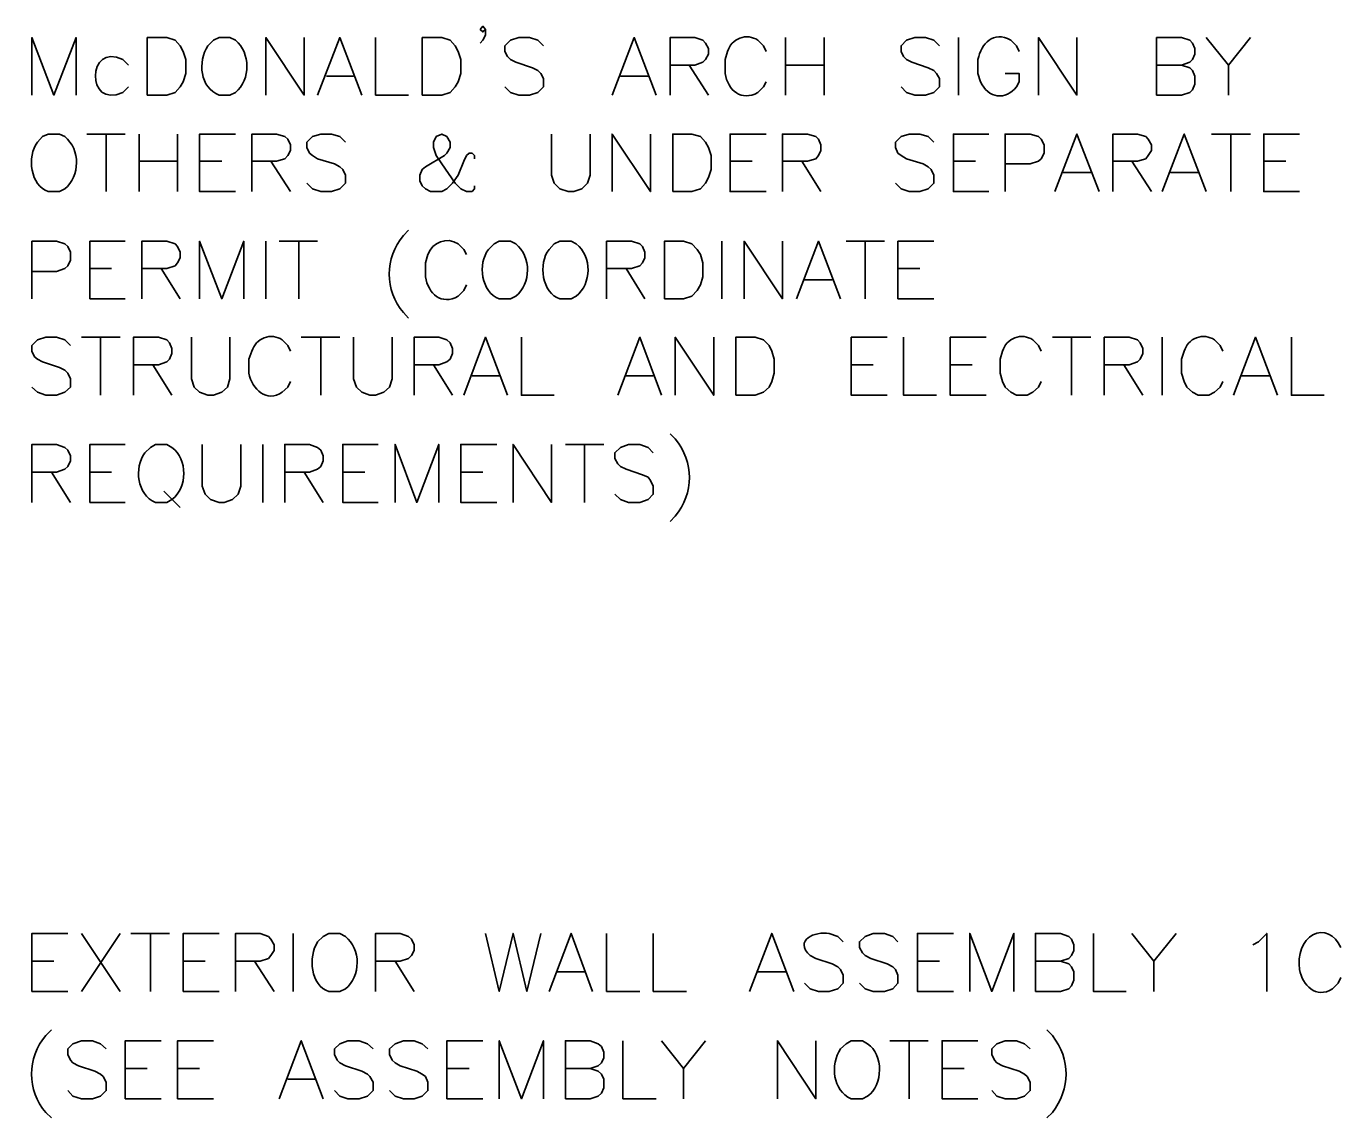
# Model space of a CAD drawing. Header units: inches. Extents: x 5 to 516, y -193 to 129.
# Drawn here: x 110.526 to 113.372, y -175.77 to -173.407 of the extents above; entities that cross this region are included whole.
import ezdxf

# ---------------------------------------------------------------- set-up
doc = ezdxf.new("R2010")
doc.units = ezdxf.units.IN
doc.header["$MEASUREMENT"] = 0
doc.layers.add('PDF8_Geometry', color=7, linetype='Continuous')

msp = doc.modelspace()

# ---------------------------------------------------------------- linework, layer by layer
at = {"layer": 'PDF8_Geometry', "lineweight": 35}
for points in [[(111.5199625, -173.4135594), (111.514407, -173.419115), (111.5088514, -173.4135594), (111.514407, -173.4068928), (111.5199625, -173.4135594), (111.5199625, -173.4257817), (111.514407, -173.4368928), (111.5088514, -173.4435594)], [(110.53774, -173.5557827), (110.53774, -173.4313382), (110.5855178, -173.5557827), (110.6332956, -173.4313382), (110.6332956, -173.5557827)], [(110.9788511, -173.4368943), (110.9666289, -173.4313388), (110.9432955, -173.4313388), (110.9310733, -173.4368943), (110.9188511, -173.4491165)], [(111.044407, -173.5557827), (111.044407, -173.4313382), (111.1277404, -173.5557827), (111.1277404, -173.4313382)], [(111.1566292, -173.5557827), (111.204407, -173.4313382), (111.2521848, -173.5557827)], [(111.2821842, -173.4313388), (111.2821842, -173.5557832), (111.3532953, -173.5557832)], [(111.6455175, -173.4491158), (111.6332953, -173.4368936), (111.6155175, -173.431338), (111.5921841, -173.431338), (111.5744064, -173.4368936), (111.5621841, -173.4491158), (111.5621841, -173.461338), (111.5677397, -173.4724491), (111.5744064, -173.4791158), (111.5855175, -173.4846714), (111.6221841, -173.4968936), (111.6332953, -173.5024491), (111.6399619, -173.5091158), (111.6455175, -173.5202269), (111.6455175, -173.5380047), (111.6332953, -173.5502269), (111.6155175, -173.5557825), (111.5921841, -173.5557825), (111.5744064, -173.5502269), (111.5621841, -173.5380047)], [(111.7944071, -173.5557827), (111.8421849, -173.4313382), (111.8899627, -173.5557827)], [(111.9199621, -173.5557827), (111.9199621, -173.4313382), (111.9732954, -173.4313382), (111.9910732, -173.4368938), (111.9966288, -173.4435604), (112.0032954, -173.4546715), (112.0032954, -173.4668938), (111.9966288, -173.479116), (111.9910732, -173.4846715), (111.9732954, -173.4913382), (111.9199621, -173.4913382)], [(112.1699621, -173.4313388), (112.1699621, -173.5557832)], [(112.2532954, -173.4313388), (112.2532954, -173.5557832)], [(112.5032955, -173.4491158), (112.4910732, -173.4368936), (112.4732955, -173.431338), (112.4499621, -173.431338), (112.4321843, -173.4368936), (112.4199621, -173.4491158), (112.4199621, -173.461338), (112.4255177, -173.4724491), (112.4321843, -173.4791158), (112.4432955, -173.4846714), (112.478851, -173.4968936), (112.4910732, -173.5024491), (112.4966288, -173.5091158), (112.5032955, -173.5202269), (112.5032955, -173.5380047), (112.4910732, -173.5502269), (112.4732955, -173.5557825), (112.4499621, -173.5557825), (112.4321843, -173.5502269), (112.4199621, -173.5380047)], [(112.5444069, -173.4313388), (112.5444069, -173.5557832)], [(112.675518, -173.4613364), (112.6699625, -173.4491142), (112.6577403, -173.436892)], [(112.7177402, -173.5557827), (112.7177402, -173.4313382), (112.8010736, -173.5557827), (112.8010736, -173.4313382)], [(112.9732956, -173.5557827), (112.9732956, -173.4313382), (113.02774, -173.4313382), (113.0455178, -173.4368938), (113.0510734, -173.4435604), (113.0566289, -173.4546715), (113.0566289, -173.4668938), (113.0510734, -173.479116), (113.0455178, -173.4846715), (113.02774, -173.4913382), (112.9732956, -173.4913382)], [(113.0810735, -173.4313388), (113.1288513, -173.4913388), (113.1288513, -173.5557832)], [(113.1766291, -173.4313388), (113.1288514, -173.4913388)], [(110.7466289, -173.4913386), (110.7344067, -173.4791164)], [(111.9610738, -173.4913386), (112.003296, -173.555783)], [(112.1699621, -173.4913386), (112.2532954, -173.4913386)], [(112.5866291, -173.4791142), (112.5866291, -173.5091142), (112.5921847, -173.526892)], [(113.0277401, -173.4913386), (113.0455179, -173.4968941), (113.0510734, -173.5024497), (113.056629, -173.5146719), (113.056629, -173.5324497), (113.0510734, -173.5446719), (113.0455179, -173.5502275), (113.0277401, -173.555783), (112.9732956, -173.555783)], [(111.1755179, -173.5146721), (111.2344068, -173.5146721)], [(111.8121842, -173.5146721), (111.8721842, -173.5146721)], [(112.1099627, -173.5502253), (112.1221849, -173.5380031), (112.1277405, -173.526892)], [(112.6699625, -173.5380031), (112.675518, -173.526892), (112.675518, -173.5091142), (112.645518, -173.5091142)], [(110.7344067, -173.5502275), (110.7466289, -173.5380052)], [(110.9432955, -173.5557832), (110.9666289, -173.5557832), (110.9788511, -173.5502276)], [(110.6088514, -173.6457815), (110.5977403, -173.6402259), (110.5732959, -173.6402259), (110.5610736, -173.6457815), (110.5499625, -173.6580037)], [(110.6566292, -173.6402259), (110.7399625, -173.6402259)], [(110.6988508, -173.6402259), (110.6988508, -173.7646704)], [(110.7699624, -173.6402259), (110.7699624, -173.7646704)], [(110.8532958, -173.6402259), (110.8532958, -173.7646704)], [(110.9788511, -173.7646721), (110.9010733, -173.7646721), (110.9010733, -173.6402277), (110.9788511, -173.6402277)], [(111.0144066, -173.7646721), (111.0144066, -173.6402277), (111.0677399, -173.6402277), (111.0855177, -173.6457832), (111.0921844, -173.6513388), (111.0977399, -173.663561), (111.0977399, -173.6757832), (111.0921844, -173.6868943), (111.0855177, -173.693561), (111.0677399, -173.6991166), (111.0144066, -173.6991166)], [(111.2166291, -173.6580053), (111.2044068, -173.645783), (111.1866291, -173.6402275), (111.1632957, -173.6402275), (111.1455179, -173.645783), (111.1332957, -173.6580053), (111.1332957, -173.6691164), (111.1388513, -173.6813386), (111.1455179, -173.6868941), (111.1566291, -173.6935608), (111.1932957, -173.7046719), (111.2044068, -173.7113386), (111.2110735, -173.7168941), (111.2166291, -173.7291164), (111.2166291, -173.7468942), (111.2044068, -173.7591164), (111.1866291, -173.7646719), (111.1632957, -173.7646719), (111.1455179, -173.7591164), (111.1332957, -173.7468942)], [(111.496629, -173.6935594), (111.496629, -173.6868927), (111.4910734, -173.6813371), (111.4844068, -173.6813371), (111.4788512, -173.6868927), (111.4732957, -173.6991149), (111.4610734, -173.7291149), (111.4488512, -173.7468927), (111.436629, -173.7591149), (111.4255179, -173.7646705), (111.4010734, -173.7646705), (111.3899623, -173.7591149), (111.3832956, -173.7524483), (111.3777401, -173.7413371), (111.3777401, -173.7291149), (111.3832956, -173.7168927), (111.3899623, -173.7113371), (111.4310734, -173.6868927), (111.436629, -173.6813371), (111.4432957, -173.6691149), (111.4432957, -173.6580038), (111.436629, -173.6457816), (111.4255179, -173.640226), (111.4132957, -173.6457816), (111.4077401, -173.6580038), (111.4077401, -173.6691149), (111.4132957, -173.6868927), (111.4255179, -173.7046705), (111.4544068, -173.7468927), (111.466629, -173.7591149), (111.4788512, -173.7646705), (111.4910734, -173.7646705), (111.496629, -173.7591149), (111.496629, -173.7524483)], [(111.6632957, -173.6402259), (111.6632957, -173.7291148), (111.6688512, -173.7468926), (111.6810734, -173.7591148), (111.6988512, -173.7646704), (111.7110735, -173.7646704), (111.7288512, -173.7591148), (111.7410735, -173.7468926), (111.746629, -173.7291148), (111.746629, -173.6402259)], [(111.7944071, -173.7646721), (111.7944071, -173.6402277), (111.8777404, -173.7646721), (111.8777404, -173.6402277)], [(112.1277402, -173.7646721), (112.0499625, -173.7646721), (112.0499625, -173.6402277), (112.1277402, -173.6402277)], [(112.1632957, -173.7646721), (112.1632957, -173.6402277), (112.2177402, -173.6402277), (112.2355179, -173.6457832), (112.2410735, -173.6513388), (112.2466291, -173.663561), (112.2466291, -173.6757832), (112.2410735, -173.6868943), (112.2355179, -173.693561), (112.2177402, -173.6991166), (112.1632957, -173.6991166)], [(112.4910737, -173.6580053), (112.4788515, -173.645783), (112.4610737, -173.6402275), (112.4377404, -173.6402275), (112.4199626, -173.645783), (112.4077404, -173.6580053), (112.4077404, -173.6691164), (112.413296, -173.6813386), (112.4199626, -173.6868941), (112.4321848, -173.6935608), (112.4677404, -173.7046719), (112.4788515, -173.7113386), (112.4855182, -173.7168941), (112.4910737, -173.7291164), (112.4910737, -173.7468942), (112.4788515, -173.7591164), (112.4610737, -173.7646719), (112.4377404, -173.7646719), (112.4199626, -173.7591164), (112.4077404, -173.7468942)], [(112.6099623, -173.7646721), (112.5332957, -173.7646721), (112.5332957, -173.6402277), (112.6099623, -173.6402277)], [(112.6455178, -173.7646721), (112.6455178, -173.6402277), (112.6999623, -173.6402277), (112.7177401, -173.6457832), (112.7232956, -173.6513388), (112.7299623, -173.663561), (112.7299623, -173.6813388), (112.7232956, -173.693561), (112.7177401, -173.6991166), (112.6999623, -173.7046721), (112.6455178, -173.7046721)], [(112.7532958, -173.7646721), (112.8010736, -173.6402277), (112.8488513, -173.7646721)], [(112.8788513, -173.7646721), (112.8788513, -173.6402277), (112.9321846, -173.6402277), (112.9499624, -173.6457832), (112.955518, -173.6513388), (112.9621847, -173.663561), (112.9621847, -173.6757832), (112.955518, -173.6868943), (112.9499624, -173.693561), (112.9321846, -173.6991166), (112.8788513, -173.6991166)], [(112.9855179, -173.7646721), (113.0332957, -173.6402277), (113.0810734, -173.7646721)], [(113.0921847, -173.6402259), (113.1766292, -173.6402259)], [(113.1344069, -173.6402259), (113.1344069, -173.7646704)], [(113.2832958, -173.7646721), (113.205518, -173.7646721), (113.205518, -173.6402277), (113.2832958, -173.6402277)], [(110.7699624, -173.6991158), (110.8532958, -173.6991158)], [(110.9010733, -173.6991158), (110.9488511, -173.6991158)], [(111.0555177, -173.6991158), (111.0977399, -173.7646714)], [(112.0499625, -173.6991158), (112.0977402, -173.6991158)], [(112.2055179, -173.6991158), (112.246629, -173.7646714)], [(112.5332957, -173.6991158), (112.5810734, -173.6991158)], [(112.7710734, -173.7235593), (112.8310734, -173.7235593)], [(112.9199624, -173.6991158), (112.9621847, -173.7646714)], [(113.0032958, -173.7235593), (113.0632958, -173.7235593)], [(113.205518, -173.6991158), (113.2532958, -173.6991158)], [(110.5732959, -173.7646704), (110.5977403, -173.7646704), (110.6088514, -173.7591148)], [(110.53774, -173.9968928), (110.53774, -173.8724484), (110.5910734, -173.8724484), (110.6088512, -173.8780039), (110.6155178, -173.8835595), (110.6210734, -173.8957817), (110.6210734, -173.9135595), (110.6155178, -173.9257817), (110.6088512, -173.9313373), (110.5910734, -173.9380039), (110.53774, -173.9380039)], [(110.7399623, -173.9968928), (110.6632956, -173.9968928), (110.6632956, -173.8724484), (110.7399623, -173.8724484)], [(110.7755178, -173.9968928), (110.7755178, -173.8724484), (110.8299622, -173.8724484), (110.84774, -173.8780039), (110.8532956, -173.8835595), (110.8588511, -173.8957817), (110.8588511, -173.9080039), (110.8532956, -173.919115), (110.84774, -173.9257817), (110.8299622, -173.9313373), (110.7755178, -173.9313373)], [(110.9010733, -173.9968928), (110.9010733, -173.8724484), (110.9488511, -173.9968928), (110.9966289, -173.8724484), (110.9966289, -173.9968928)], [(111.044407, -173.8724489), (111.044407, -173.9968934)], [(111.0732959, -173.8724489), (111.1566292, -173.8724489)], [(111.1155175, -173.8724489), (111.1155175, -173.9968934)], [(111.4788508, -173.9013366), (111.4732952, -173.8902255), (111.461073, -173.8780033)], [(111.585518, -173.8780045), (111.5744069, -173.8724489), (111.5499624, -173.8724489), (111.5388513, -173.8780045), (111.5266291, -173.8902267)], [(111.7166288, -173.8780045), (111.7055177, -173.8724489), (111.6810733, -173.8724489), (111.6688511, -173.8780045), (111.65774, -173.8902267)], [(111.7821843, -173.9968928), (111.7821843, -173.8724484), (111.8366287, -173.8724484), (111.8544065, -173.8780039), (111.859962, -173.8835595), (111.8655176, -173.8957817), (111.8655176, -173.9080039), (111.859962, -173.919115), (111.8544065, -173.9257817), (111.8366287, -173.9313373), (111.7821843, -173.9313373)], [(112.0321843, -173.8724489), (112.0321843, -173.9968934)], [(112.0799624, -173.9968928), (112.0799624, -173.8724484), (112.1632957, -173.9968928), (112.1632957, -173.8724484)], [(112.1932956, -173.9968928), (112.2410734, -173.8724484), (112.2888512, -173.9968928)], [(112.3010735, -173.8724489), (112.3844069, -173.8724489)], [(112.3421847, -173.8724489), (112.3421847, -173.9968934)], [(112.4910735, -173.9968928), (112.4132957, -173.9968928), (112.4132957, -173.8724484), (112.4910735, -173.8724484)], [(111.3955175, -173.9013366), (111.3899619, -173.9191144), (111.3899619, -173.9491144)], [(110.6632956, -173.9313388), (110.7099623, -173.9313388)], [(110.81774, -173.9313388), (110.8588511, -173.9968944)], [(111.824407, -173.9313388), (111.8655181, -173.9968944)], [(112.4132957, -173.9313388), (112.4610735, -173.9313388)], [(111.461073, -173.9913366), (111.4732952, -173.9791144), (111.4788508, -173.9668922)], [(112.2110738, -173.9557822), (112.2710738, -173.9557822)], [(111.5499624, -173.9968934), (111.5744069, -173.9968934), (111.585518, -173.9913378)], [(111.6810733, -173.9968934), (111.7055177, -173.9968934), (111.7166288, -173.9913378)], [(110.6210734, -174.0980055), (110.6088512, -174.0857832), (110.5910734, -174.0802277), (110.56774, -174.0802277), (110.5499623, -174.0857832), (110.53774, -174.0980055), (110.53774, -174.1102277), (110.5432956, -174.1224499), (110.5499623, -174.1280055), (110.5610734, -174.133561), (110.5977401, -174.1457833), (110.6088512, -174.1513388), (110.6155178, -174.1580055), (110.6210734, -174.1702277), (110.6210734, -174.1880055), (110.6088512, -174.1991166), (110.5910734, -174.2057833), (110.56774, -174.2057833), (110.5499623, -174.1991166), (110.53774, -174.1880055)], [(110.6455174, -174.0802262), (110.7288507, -174.0802262)], [(110.6866291, -174.0802262), (110.6866291, -174.2057817)], [(110.7577396, -174.2057823), (110.7577396, -174.0802267), (110.812184, -174.0802267), (110.8299618, -174.0857823), (110.8355174, -174.0924489), (110.8410729, -174.1046711), (110.8410729, -174.1157823), (110.8355174, -174.1280045), (110.8299618, -174.13356), (110.812184, -174.1402267), (110.7577396, -174.1402267)], [(110.8832957, -174.0802262), (110.8832957, -174.1702262), (110.8888513, -174.1880039), (110.9010735, -174.1991151), (110.9188513, -174.2057817), (110.9310735, -174.2057817), (110.9488513, -174.1991151), (110.9610735, -174.1880039), (110.966629, -174.1702262), (110.966629, -174.0802262)], [(111.1210734, -174.0802262), (111.2044068, -174.0802262)], [(111.1632956, -174.0802262), (111.1632956, -174.2057817)], [(111.2344067, -174.0802262), (111.2344067, -174.1702262), (111.2410733, -174.1880039), (111.2521845, -174.1991151), (111.2699622, -174.2057817), (111.2821845, -174.2057817), (111.2999622, -174.1991151), (111.3121845, -174.1880039), (111.31774, -174.1702262), (111.31774, -174.0802262)], [(111.3655176, -174.2057823), (111.3655176, -174.0802267), (111.4188509, -174.0802267), (111.4366287, -174.0857823), (111.4432953, -174.0924489), (111.4488509, -174.1046711), (111.4488509, -174.1157823), (111.4432953, -174.1280045), (111.4366287, -174.13356), (111.4188509, -174.1402267), (111.3655176, -174.1402267)], [(111.4732955, -174.2057823), (111.5199621, -174.0802267), (111.5677399, -174.2057823)], [(111.59774, -174.0802262), (111.59774, -174.2057817), (111.6688511, -174.2057817)], [(111.8066288, -174.2057823), (111.8544066, -174.0802267), (111.9010733, -174.2057823)], [(111.9310733, -174.2057823), (111.9310733, -174.0802267), (112.0144067, -174.2057823), (112.0144067, -174.0802267)], [(112.389962, -174.2057823), (112.3121842, -174.2057823), (112.3121842, -174.0802267), (112.389962, -174.0802267)], [(112.425518, -174.0802262), (112.425518, -174.2057817), (112.4966291, -174.2057817)], [(112.6044068, -174.2057823), (112.526629, -174.2057823), (112.526629, -174.0802267), (112.6044068, -174.0802267)], [(112.7477402, -174.0802262), (112.8310735, -174.0802262)], [(112.7888513, -174.0802262), (112.7888513, -174.2057817)], [(112.8599623, -174.2057823), (112.8599623, -174.0802267), (112.9144068, -174.0802267), (112.9321846, -174.0857823), (112.9377401, -174.0924489), (112.9432957, -174.1046711), (112.9432957, -174.1157823), (112.9377401, -174.1280045), (112.9321846, -174.13356), (112.9144068, -174.1402267), (112.8599623, -174.1402267)], [(112.9855179, -174.0802262), (112.9855179, -174.2057817)], [(113.1399623, -174.2057823), (113.1877401, -174.0802267), (113.2355178, -174.2057823)], [(113.2655181, -174.0802262), (113.2655181, -174.2057817), (113.3366292, -174.2057817)], [(110.7999624, -174.140226), (110.8410735, -174.2057815)], [(111.4077403, -174.140226), (111.4488514, -174.2057815)], [(112.3121842, -174.140226), (112.359962, -174.140226)], [(112.526629, -174.140226), (112.5744068, -174.140226)], [(112.9021845, -174.140226), (112.9432957, -174.2057815)], [(111.0799621, -174.199115), (111.0921844, -174.1880039), (111.0977399, -174.1757816)], [(111.4910737, -174.1635595), (111.5499626, -174.1635595)], [(111.824407, -174.1635595), (111.8832959, -174.1635595)], [(113.1577402, -174.1635595), (113.2177402, -174.1635595)], [(111.9199621, -174.2891156), (111.9310732, -174.3002267)], [(110.53774, -174.4380041), (110.53774, -174.3124485), (110.5910734, -174.3124485), (110.6088512, -174.3191152), (110.6155178, -174.3246708), (110.6210734, -174.336893), (110.6210734, -174.3480041), (110.6155178, -174.3602263), (110.6088512, -174.3657819), (110.5910734, -174.3724485), (110.53774, -174.3724485)], [(110.7399623, -174.4380041), (110.6632956, -174.4380041), (110.6632956, -174.3124485), (110.7399623, -174.3124485)], [(110.8410732, -174.3191158), (110.8299621, -174.3124491), (110.8055177, -174.3124491), (110.7944066, -174.3191158), (110.7821844, -174.3302269)], [(110.9066292, -174.3124491), (110.9066292, -174.4024491), (110.9132959, -174.4202269), (110.924407, -174.431338), (110.9432959, -174.4380047), (110.954407, -174.4380047), (110.9721848, -174.431338), (110.984407, -174.4202269), (110.9899626, -174.4024491), (110.9899626, -174.3124491)], [(111.0377401, -174.3124491), (111.0377401, -174.4380047)], [(111.0855176, -174.4380041), (111.0855176, -174.3124485), (111.138851, -174.3124485), (111.1566287, -174.3191152), (111.1632954, -174.3246708), (111.168851, -174.336893), (111.168851, -174.3480041), (111.1632954, -174.3602263), (111.1566287, -174.3657819), (111.138851, -174.3724485), (111.0855176, -174.3724485)], [(111.2877404, -174.4380041), (111.2110737, -174.4380041), (111.2110737, -174.3124485), (111.2877404, -174.3124485)], [(111.324407, -174.4380041), (111.324407, -174.3124485), (111.3710737, -174.4380041), (111.4188514, -174.3124485), (111.4188514, -174.4380041)], [(111.5444069, -174.4380041), (111.4666291, -174.4380041), (111.4666291, -174.3124485), (111.5444069, -174.3124485)], [(111.5799623, -174.4380041), (111.5799623, -174.3124485), (111.6632957, -174.4380041), (111.6632957, -174.3124485)], [(111.6932956, -174.3124491), (111.7766289, -174.3124491)], [(111.7344067, -174.3124491), (111.7344067, -174.4380047)], [(111.8832958, -174.3302262), (111.8721847, -174.3191151), (111.8544069, -174.3124484), (111.8299624, -174.3124484), (111.8121847, -174.3191151), (111.7999624, -174.3302262), (111.7999624, -174.3424484), (111.8066291, -174.3546706), (111.8121847, -174.3602262), (111.8244069, -174.3657817), (111.8599624, -174.378004), (111.8721847, -174.3835595), (111.8777402, -174.3902262), (111.8832958, -174.4024484), (111.8832958, -174.4202262), (111.8721847, -174.4313373), (111.8544069, -174.438004), (111.8299624, -174.438004), (111.8121847, -174.4313373), (111.7999624, -174.4202262)], [(110.5799623, -174.3724489), (110.6210734, -174.4380045)], [(110.6632956, -174.3724489), (110.7099623, -174.3724489)], [(111.1277404, -174.3724489), (111.1688515, -174.4380045)], [(111.2110737, -174.3724489), (111.2588515, -174.3724489)], [(111.4666291, -174.3724489), (111.5144069, -174.3724489)], [(110.8055177, -174.4380047), (110.8299621, -174.4380047), (110.8410732, -174.431338)], [(110.8232959, -174.4135595), (110.8588514, -174.4491151)], [(111.9310732, -174.4680045), (111.9199621, -174.4791156)], [(110.6155178, -175.4968929), (110.53774, -175.4968929), (110.53774, -175.3713374), (110.6155178, -175.3713374)], [(110.6455174, -175.371338), (110.7288507, -175.4968935)], [(110.7288507, -175.371338), (110.6455174, -175.4968935)], [(110.7521843, -175.371338), (110.8355176, -175.371338)], [(110.794407, -175.371338), (110.794407, -175.4968935)], [(110.9432953, -175.4968929), (110.8655175, -175.4968929), (110.8655175, -175.3713374), (110.9432953, -175.3713374)], [(110.9788508, -175.4968929), (110.9788508, -175.3713374), (111.0321841, -175.3713374), (111.0499619, -175.378004), (111.0555174, -175.3835596), (111.0621841, -175.3957818), (111.0621841, -175.408004), (111.0555174, -175.4191152), (111.0499619, -175.4257818), (111.0321841, -175.4313374), (110.9788508, -175.4313374)], [(111.1032958, -175.371338), (111.1032958, -175.4968935)], [(111.2166288, -175.3780046), (111.2044066, -175.371338), (111.1810733, -175.371338), (111.168851, -175.3780046), (111.1566288, -175.3891157)], [(111.2821842, -175.4968929), (111.2821842, -175.3713374), (111.3355175, -175.3713374), (111.3532953, -175.378004), (111.359962, -175.3835596), (111.3655176, -175.3957818), (111.3655176, -175.408004), (111.359962, -175.4191152), (111.3532953, -175.4257818), (111.3355175, -175.4313374), (111.2821842, -175.4313374)], [(111.5199625, -175.371338), (111.5499625, -175.4968935), (111.5799625, -175.371338), (111.6099625, -175.4968935), (111.6399625, -175.371338)], [(111.6577403, -175.4968929), (111.7055181, -175.3713374), (111.7521848, -175.4968929)], [(111.7821843, -175.371338), (111.7821843, -175.4968935), (111.8544065, -175.4968935)], [(111.8832958, -175.371338), (111.8832958, -175.4968935), (111.955518, -175.4968935)], [(112.0921847, -175.4968929), (112.1399624, -175.3713374), (112.1877402, -175.4968929)], [(112.2944071, -175.389115), (112.283296, -175.3780039), (112.2644071, -175.3713372)], [(112.4132957, -175.389115), (112.4021846, -175.3780039), (112.3844068, -175.3713372), (112.3599624, -175.3713372), (112.3421846, -175.3780039), (112.3299624, -175.389115), (112.3299624, -175.4013372), (112.3366291, -175.4135595), (112.3421846, -175.419115), (112.3544068, -175.4257817), (112.3899624, -175.4368928), (112.4021846, -175.4435595), (112.4077402, -175.449115), (112.4132957, -175.4613372), (112.4132957, -175.479115), (112.4021846, -175.4913372), (112.3844068, -175.4968928), (112.3599624, -175.4968928), (112.3421846, -175.4913372), (112.3299624, -175.479115)], [(112.5332957, -175.4968929), (112.4555179, -175.4968929), (112.4555179, -175.3713374), (112.5332957, -175.3713374)], [(112.5688512, -175.4968929), (112.5688512, -175.3713374), (112.616629, -175.4968929), (112.6644067, -175.3713374), (112.6644067, -175.4968929)], [(112.7110736, -175.4968929), (112.7110736, -175.3713374), (112.765518, -175.3713374), (112.7832958, -175.378004), (112.7888513, -175.3835596), (112.7944069, -175.3957818), (112.7944069, -175.408004), (112.7888513, -175.4191152), (112.7832958, -175.4257818), (112.765518, -175.4313374), (112.7110736, -175.4313374)], [(112.8366291, -175.371338), (112.8366291, -175.4968935), (112.9077402, -175.4968935)], [(112.9199624, -175.371338), (112.9677402, -175.431338), (112.9677402, -175.4968935)], [(113.0155181, -175.371338), (112.9677403, -175.431338)], [(113.1821848, -175.3957825), (113.194407, -175.3891159), (113.2121848, -175.3713381), (113.2121848, -175.4968937)], [(110.53774, -175.4313378), (110.5855178, -175.4313378)], [(110.8655175, -175.4313378), (110.9132953, -175.4313378)], [(111.0199625, -175.4313378), (111.0621847, -175.4968933)], [(111.324407, -175.4313378), (111.3655181, -175.4968933)], [(112.223296, -175.419115), (112.2355183, -175.4257817), (112.2710738, -175.4368928), (112.283296, -175.4435595), (112.2888516, -175.449115), (112.2944071, -175.4613372), (112.2944071, -175.479115), (112.283296, -175.4913372), (112.2644071, -175.4968928), (112.2410738, -175.4968928), (112.223296, -175.4913372), (112.2110738, -175.479115)], [(112.4555179, -175.4313378), (112.5032957, -175.4313378)], [(112.7655181, -175.4313378), (112.7832958, -175.4368933), (112.7888514, -175.44356), (112.794407, -175.4546711), (112.794407, -175.4724489), (112.7888514, -175.4846711), (112.7832958, -175.4913378), (112.7655181, -175.4968933), (112.7110736, -175.4968933)], [(111.675518, -175.4546713), (111.7344069, -175.4546713)], [(112.1099623, -175.4546713), (112.1699623, -175.4546713)], [(111.1810733, -175.4968935), (111.2044066, -175.4968935), (111.2166288, -175.491338)], [(113.3544069, -175.4913379), (113.3666291, -175.4791157), (113.3721847, -175.4668934)], [(110.5799623, -175.5802263), (110.56774, -175.5924485)], [(110.6988508, -175.621338), (110.6866286, -175.6102269), (110.6688508, -175.6035602), (110.6455175, -175.6035602), (110.6266286, -175.6102269), (110.6155175, -175.621338), (110.6155175, -175.6335602), (110.621073, -175.6457824), (110.6266286, -175.651338), (110.6388508, -175.6580046), (110.6744064, -175.6691158), (110.6866286, -175.6757824), (110.6921842, -175.681338), (110.6988508, -175.6935602), (110.6988508, -175.711338), (110.6866286, -175.7235602), (110.6688508, -175.7291158), (110.6455175, -175.7291158), (110.6266286, -175.7235602), (110.6155175, -175.711338)], [(110.8177403, -175.7291159), (110.7399625, -175.7291159), (110.7399625, -175.6035603), (110.8177403, -175.6035603)], [(110.9310736, -175.7291159), (110.8532958, -175.7291159), (110.8532958, -175.6035603), (110.9310736, -175.6035603)], [(111.0732959, -175.7291159), (111.1210737, -175.6035603), (111.1688515, -175.7291159)], [(111.2766289, -175.621338), (111.2644067, -175.6102269), (111.2466289, -175.6035602), (111.2221844, -175.6035602), (111.2044067, -175.6102269), (111.1932955, -175.621338), (111.1932955, -175.6335602), (111.1988511, -175.6457824), (111.2044067, -175.651338), (111.2166289, -175.6580046), (111.2521844, -175.6691158), (111.2644067, -175.6757824), (111.2699622, -175.681338), (111.2766289, -175.6935602), (111.2766289, -175.711338), (111.2644067, -175.7235602), (111.2466289, -175.7291158), (111.2221844, -175.7291158), (111.2044067, -175.7235602), (111.1932955, -175.711338)], [(111.3955175, -175.621338), (111.3832952, -175.6102269), (111.3655175, -175.6035602), (111.3421841, -175.6035602), (111.3244063, -175.6102269), (111.3121841, -175.621338), (111.3121841, -175.6335602), (111.3177397, -175.6457824), (111.3244063, -175.651338), (111.3355175, -175.6580046), (111.371073, -175.6691158), (111.3832952, -175.6757824), (111.3899619, -175.681338), (111.3955175, -175.6935602), (111.3955175, -175.711338), (111.3832952, -175.7235602), (111.3655175, -175.7291158), (111.3421841, -175.7291158), (111.3244063, -175.7235602), (111.3121841, -175.711338)], [(111.514407, -175.7291159), (111.4366292, -175.7291159), (111.4366292, -175.6035603), (111.514407, -175.6035603)], [(111.5499624, -175.7291159), (111.5499624, -175.6035603), (111.5977402, -175.7291159), (111.645518, -175.6035603), (111.645518, -175.7291159)], [(111.6932956, -175.7291159), (111.6932956, -175.6035603), (111.7466289, -175.6035603), (111.7644067, -175.610227), (111.7710734, -175.6157826), (111.7766289, -175.6280048), (111.7766289, -175.640227), (111.7710734, -175.6513381), (111.7644067, -175.6580048), (111.7466289, -175.6635603), (111.6932956, -175.6635603)], [(111.8177401, -175.6035598), (111.8177401, -175.7291154), (111.8899623, -175.7291154)], [(111.9010734, -175.6035598), (111.9488512, -175.6635598), (111.9488512, -175.7291154)], [(111.996629, -175.6035598), (111.9488512, -175.6635598)], [(112.1521845, -175.7291159), (112.1521845, -175.6035603), (112.2355178, -175.7291159), (112.2355178, -175.6035603)], [(112.3477398, -175.6102265), (112.3366287, -175.6035598), (112.3121842, -175.6035598), (112.3010731, -175.6102265), (112.2888509, -175.6213376)], [(112.3955175, -175.6035598), (112.4788509, -175.6035598)], [(112.4377403, -175.6035598), (112.4377403, -175.7291154)], [(112.5866291, -175.7291159), (112.5088514, -175.7291159), (112.5088514, -175.6035603), (112.5866291, -175.6035603)], [(112.6999623, -175.621338), (112.6877401, -175.6102269), (112.6699623, -175.6035602), (112.6455179, -175.6035602), (112.6277401, -175.6102269), (112.616629, -175.621338), (112.616629, -175.6335602), (112.6221846, -175.6457824), (112.6277401, -175.651338), (112.6399623, -175.6580046), (112.6755179, -175.6691158), (112.6877401, -175.6757824), (112.6932957, -175.681338), (112.6999623, -175.6935602), (112.6999623, -175.711338), (112.6877401, -175.7235602), (112.6699623, -175.7291158), (112.6455179, -175.7291158), (112.6277401, -175.7235602), (112.616629, -175.711338)], [(112.7355179, -175.5802263), (112.7477401, -175.5924485)], [(110.7399625, -175.6635596), (110.7877403, -175.6635596)], [(110.8532958, -175.6635596), (110.9010736, -175.6635596)], [(111.0921846, -175.6868931), (111.1510735, -175.6868931)], [(111.4366292, -175.6635596), (111.4844069, -175.6635596)], [(111.746629, -175.6635596), (111.7644068, -175.6691152), (111.7710735, -175.6757818), (111.776629, -175.686893), (111.776629, -175.7057818), (111.7710735, -175.716893), (111.7644068, -175.7235596), (111.746629, -175.7291152), (111.6932957, -175.7291152)], [(112.5088514, -175.6635596), (112.5566291, -175.6635596)], [(112.3121842, -175.7291154), (112.3366287, -175.7291154), (112.3477398, -175.7235598)], [(110.56774, -175.7591152), (110.5799623, -175.7702263)], [(112.7477401, -175.7591152), (112.7355179, -175.7702263)]]:
    msp.add_lwpolyline(points, dxfattribs=at)
for points in [[(110.7877401, -173.5557827), (110.7877401, -173.4313382), (110.8299623, -173.4313382), (110.8477401, -173.4368938), (110.8588512, -173.449116), (110.8655179, -173.4613382), (110.8710734, -173.479116), (110.8710734, -173.509116), (110.8655179, -173.5268938), (110.8588512, -173.5380049), (110.8477401, -173.5502271), (110.8299623, -173.5557827)], [(111.3832957, -173.5557827), (111.3832957, -173.4313382), (111.425518, -173.4313382), (111.4432957, -173.4368938), (111.4544069, -173.449116), (111.4610735, -173.4613382), (111.4666291, -173.479116), (111.4666291, -173.509116), (111.4610735, -173.5268938), (111.4544069, -173.5380049), (111.4432957, -173.5502271), (111.425518, -173.5557827)], [(111.925518, -173.7646721), (111.925518, -173.6402277), (111.9666291, -173.6402277), (111.985518, -173.6457832), (111.9966291, -173.6580054), (112.0032958, -173.6691165), (112.0088513, -173.6868943), (112.0088513, -173.7168943), (112.0032958, -173.7346721), (111.9966291, -173.7468943), (111.985518, -173.7591166), (111.9666291, -173.7646721)], [(111.9077404, -173.9968928), (111.9077404, -173.8724484), (111.9488515, -173.8724484), (111.9666293, -173.8780039), (111.9788515, -173.8902261), (111.9855181, -173.9013373), (111.9910737, -173.919115), (111.9910737, -173.949115), (111.9855181, -173.9668928), (111.9788515, -173.979115), (111.9666293, -173.9913373), (111.9488515, -173.9968928)], [(112.0621842, -174.2057823), (112.0621842, -174.0802267), (112.1044064, -174.0802267), (112.1221842, -174.0857823), (112.1344064, -174.0980045), (112.139962, -174.1102267), (112.1455175, -174.1280045), (112.1455175, -174.1580045), (112.139962, -174.1757823), (112.1344064, -174.1880045), (112.1221842, -174.1991156), (112.1044064, -174.2057823)]]:
    msp.add_lwpolyline(points, close=True, dxfattribs=at)
for points in [[(112.1277405, -173.4613364), (112.1221849, -173.4491142), (112.1099627, -173.436892, 0.50829303), (112.0444071, -173.4613364), (112.0388516, -173.4791142), (112.0388516, -173.5091142)], [(111.3532958, -173.8480055), (111.3421847, -173.8602277, 0.369416811), (111.3421847, -174.0268944), (111.3532958, -174.0391166)], [(111.0977399, -174.1102261), (111.0921844, -174.0980038), (111.0799621, -174.0857816, 0.508293031), (111.0144066, -174.1102261), (111.0077399, -174.1280038), (111.0077399, -174.1580038)], [(112.7232956, -174.1102261), (112.71774, -174.0980038), (112.7055178, -174.0857816, 0.508362924), (112.6399622, -174.1102261), (112.6344067, -174.1280038), (112.6344067, -174.1580038), (112.6399622, -174.1757816), (112.6455178, -174.1880039), (112.65774, -174.199115), (112.6699622, -174.2057816), (112.6932956, -174.2057816), (112.7055178, -174.199115), (112.71774, -174.1880039), (112.7232956, -174.1757816)], [(113.116629, -174.1102261), (113.1110735, -174.0980038), (113.0988513, -174.0857816, 0.508362924), (113.0332957, -174.1102261), (113.0277401, -174.1280038), (113.0277401, -174.1580038), (113.0332957, -174.1757816), (113.0388513, -174.1880039), (113.0510735, -174.199115), (113.0632957, -174.2057816), (113.086629, -174.2057816), (113.0988513, -174.199115), (113.1110735, -174.1880039), (113.116629, -174.1757816)]]:
    msp.add_lwpolyline(points, format="xyb", dxfattribs=at)
msp.add_ellipse((113.3303966, -175.433927), major_axis=(-0.0001548, 0.0644299), ratio=0.75259935, start_param=5.240978488, end_param=8.090185341, dxfattribs=at)
for points in [[(110.7344067, -173.4791164), (110.6574437, -173.4395238), (110.6537586, -173.587783), (110.7344067, -173.5502275)], [(110.9788511, -173.5502276), (111.0124437, -173.5220054), (111.0111659, -173.4649313), (110.9788511, -173.4368943)], [(112.6577403, -173.436892), (112.6200551, -173.4155771), (112.5936291, -173.4437253), (112.5866291, -173.4791142)], [(110.9188511, -173.4491165), (110.8966289, -173.4826351), (110.9013881, -173.5408017), (110.9432955, -173.5557832)], [(112.0388516, -173.5091142), (112.0448701, -173.5453364), (112.0744812, -173.5706327), (112.1099627, -173.5502253)], [(112.5921847, -173.526892), (112.6078329, -173.5630216), (112.6474254, -173.5681697), (112.6699625, -173.5380031)], [(110.5499625, -173.6580037), (110.5256107, -173.6875037), (110.5353329, -173.7538926), (110.5732959, -173.7646704)], [(110.6088514, -173.7591148), (110.6422218, -173.7318926), (110.6437033, -173.6733741), (110.6088514, -173.6457815)], [(111.461073, -173.8780033), (111.4361286, -173.8620403), (111.4049619, -173.8739107), (111.3955175, -173.9013366)], [(111.5266291, -173.8902267), (111.5026846, -173.9205045), (111.5108883, -173.9834674), (111.5499624, -173.9968934)], [(111.585518, -173.9913378), (111.6188698, -173.9641156), (111.6203698, -173.9056156), (111.585518, -173.8780045)], [(111.65774, -173.8902267), (111.6333881, -173.9197267), (111.6431103, -173.9861156), (111.6810733, -173.9968934)], [(111.7166288, -173.9913378), (111.7499807, -173.9641156), (111.7514807, -173.9056156), (111.7166288, -173.8780045)], [(111.3899619, -173.9491144), (111.3962767, -173.9862996), (111.4244249, -174.0117996), (111.461073, -173.9913366)], [(111.0077399, -174.1580038), (111.0146843, -174.1926335), (111.0461844, -174.2231705), (111.0799621, -174.199115)], [(110.8410732, -174.431338), (110.8751844, -174.4062825), (110.8751844, -174.3441713), (110.8410732, -174.3191158)], [(111.9310732, -174.3002267), (111.9721473, -174.3510971), (111.9721473, -174.4171341), (111.9310732, -174.4680045)], [(110.7821844, -174.3302269), (110.7590547, -174.363838), (110.7647769, -174.4206713), (110.8055177, -174.4380047)], [(112.2644071, -175.3713372), (112.2338701, -175.3659669), (112.1866664, -175.3853743), (112.223296, -175.419115)], [(111.1566288, -175.3891157), (111.135814, -175.4214861), (111.1410177, -175.4855417), (111.1810733, -175.4968935)], [(111.2166288, -175.491338), (111.2499992, -175.4645231), (111.2514251, -175.4040787), (111.2166288, -175.3780046)], [(113.2832958, -175.4491157), (113.2895365, -175.4836712), (113.3179254, -175.5135416), (113.3544069, -175.4913379)], [(110.56774, -175.5924485), (110.5263882, -175.6397633), (110.5271289, -175.7116152), (110.56774, -175.7591152)], [(112.7477401, -175.5924485), (112.7877031, -175.6440596), (112.7869623, -175.7073189), (112.7477401, -175.7591152)], [(112.2888509, -175.6213376), (112.2666657, -175.6550042), (112.2716286, -175.7122635), (112.3121842, -175.7291154)], [(112.3477398, -175.7235598), (112.3813509, -175.6999487), (112.382499, -175.632782), (112.3477398, -175.6102265)]]:
    msp.add_open_spline(points, degree=3, dxfattribs=at)

doc.saveas('drawing.dxf')
